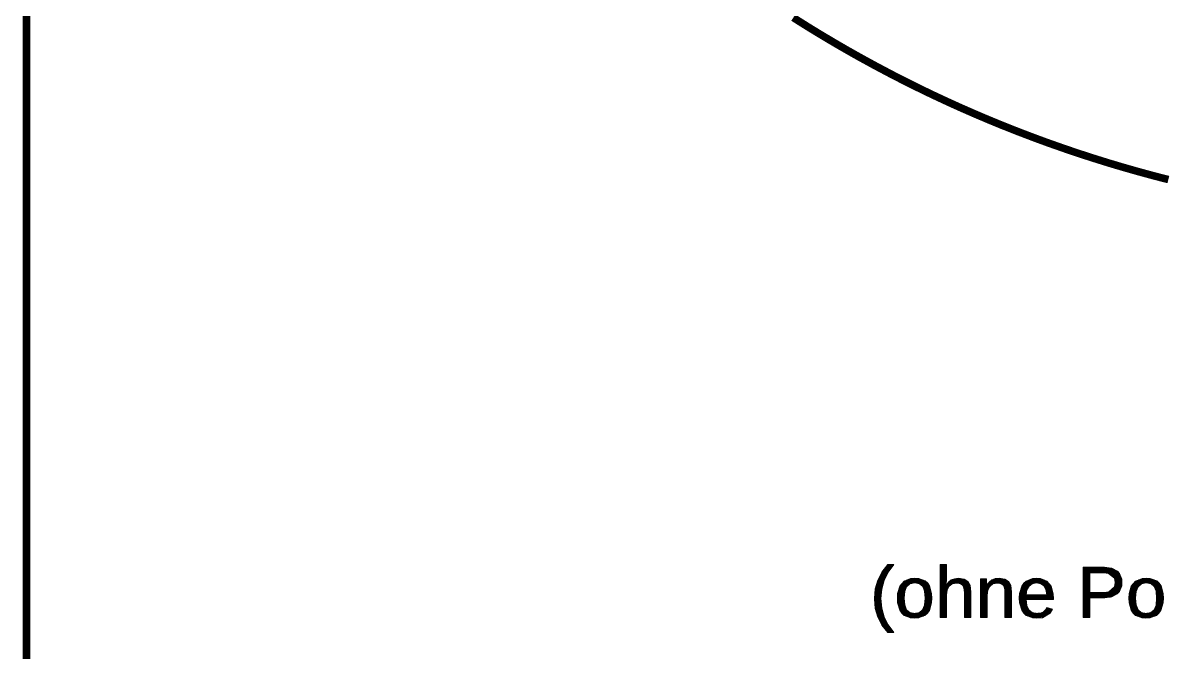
# Model space of a CAD drawing. Header units: millimetres. Extents: x 20 to 410, y 10 to 287.
# Drawn here: x 19.8 to 95.7, y 62.2 to 104.1 of the extents above; entities that cross this region are included whole.
import ezdxf

# ---------------------------------------------------------------- set-up
doc = ezdxf.new("R2010")
doc.units = ezdxf.units.MM
doc.layers.add('KANTEN', color=7, linetype='Continuous', lineweight=50)
doc.layers.add('TEXT', color=7, linetype='Continuous', lineweight=13)

msp = doc.modelspace()

# ---------------------------------------------------------------- linework, layer by layer
at = {"layer": 'KANTEN', "lineweight": 50, "const_width": 0.5}
msp.add_lwpolyline([(20, 10), (410, 10), (410, 287), (20, 287)], close=True, dxfattribs=at)
msp.add_lwpolyline([(71.022, 104.431), (72.038, 103.792), (72.806, 103.323), (73.838, 102.709), (74.617, 102.259), (75.401, 101.816), (76.453, 101.24), (77.514, 100.678), (78.315, 100.266), (79.119, 99.863), (80.199, 99.339), (81.286, 98.831), (82.106, 98.459), (83.205, 97.978), (84.034, 97.627), (84.867, 97.284), (85.982, 96.842), (87.104, 96.415), (87.949, 96.105), (89.081, 95.706), (89.934, 95.418), (90.789, 95.138), (91.934, 94.779), (92.797, 94.521), (93.95, 94.19), (95.109, 93.876), (95.98, 93.652)], dxfattribs=at)
at = {"layer": 'TEXT', "lineweight": 13}
for p, q in [((76.975, 67.601), (77.398, 67.601)), ((77.022, 67.661), (77.443, 67.661)), ((77.069, 67.721), (77.489, 67.721)), ((77.115, 67.781), (77.534, 67.781)), ((77.162, 67.841), (77.579, 67.841)), ((77.209, 67.901), (77.625, 67.901)), ((77.256, 67.961), (77.67, 67.961)), ((77.302, 68.021), (77.716, 68.021)), ((80.785, 68.021), (81.212, 68.021)), ((80.785, 67.961), (81.212, 67.961)), ((80.785, 67.901), (81.212, 67.901)), ((80.785, 67.841), (81.212, 67.841)), ((80.785, 67.781), (81.212, 67.781)), ((80.785, 67.721), (81.212, 67.721)), ((80.785, 67.661), (81.212, 67.661)), ((80.785, 67.601), (81.212, 67.601)), ((90.307, 67.841), (91.737, 67.841)), ((90.307, 67.781), (92.191, 67.781)), ((90.307, 67.721), (92.321, 67.721)), ((90.307, 67.661), (92.434, 67.661)), ((90.307, 67.601), (92.547, 67.601)), ((76.611, 66.881), (77.04, 66.881)), ((76.628, 66.941), (77.056, 66.941)), ((76.646, 67.001), (77.079, 67.001)), ((76.677, 67.061), (77.108, 67.061)), ((76.708, 67.121), (77.138, 67.121)), ((76.739, 67.181), (77.168, 67.181)), ((76.77, 67.241), (77.197, 67.241)), ((76.801, 67.301), (77.227, 67.301)), ((76.831, 67.361), (77.256, 67.361)), ((76.862, 67.421), (77.286, 67.421)), ((76.893, 67.481), (77.316, 67.481)), ((76.928, 67.541), (77.353, 67.541)), ((78.357, 66.881), (79.866, 66.881)), ((78.431, 66.941), (79.787, 66.941)), ((78.586, 67.001), (79.627, 67.001)), ((78.742, 67.061), (79.466, 67.061)), ((80.785, 67.541), (81.212, 67.541)), ((80.785, 67.481), (81.212, 67.481)), ((80.785, 67.421), (81.212, 67.421)), ((80.785, 67.361), (81.212, 67.361)), ((80.785, 67.301), (81.212, 67.301)), ((80.785, 67.241), (81.212, 67.241)), ((80.785, 67.181), (81.212, 67.181)), ((80.785, 67.121), (81.212, 67.121)), ((80.785, 67.061), (81.211, 67.061)), ((80.785, 67.001), (81.211, 67.001)), ((80.785, 66.941), (81.209, 66.941)), ((80.785, 66.881), (81.207, 66.881)), ((81.393, 66.881), (82.652, 66.881)), ((81.464, 66.941), (82.583, 66.941)), ((81.539, 67.001), (82.486, 67.001)), ((81.688, 67.061), (82.389, 67.061)), ((83.474, 67.061), (83.878, 67.061)), ((83.478, 67.001), (83.882, 67.001)), ((83.481, 66.941), (83.885, 66.941)), ((83.485, 66.881), (83.888, 66.881)), ((84.093, 66.881), (85.356, 66.881)), ((84.166, 66.941), (85.286, 66.941)), ((84.24, 67.001), (85.19, 67.001)), ((84.391, 67.061), (85.094, 67.061)), ((86.475, 66.881), (87.935, 66.881)), ((86.565, 66.941), (87.856, 66.941)), ((86.715, 67.001), (87.707, 67.001)), ((86.865, 67.061), (87.558, 67.061)), ((90.307, 67.541), (92.622, 67.541)), ((90.307, 67.481), (92.678, 67.481)), ((90.307, 67.421), (90.76, 67.421)), ((90.307, 67.361), (90.76, 67.361)), ((90.307, 67.301), (90.76, 67.301)), ((90.307, 67.241), (90.76, 67.241)), ((90.307, 67.181), (90.76, 67.181)), ((90.307, 67.121), (90.76, 67.121)), ((90.307, 67.061), (90.76, 67.061)), ((90.307, 67.001), (90.76, 67.001)), ((90.307, 66.941), (90.76, 66.941)), ((90.307, 66.881), (90.76, 66.881)), ((92.024, 67.421), (92.726, 67.421)), ((92.096, 67.361), (92.751, 67.361)), ((92.168, 67.301), (92.776, 67.301)), ((92.24, 67.241), (92.801, 67.241)), ((92.312, 67.181), (92.826, 67.181)), ((92.384, 67.121), (92.851, 67.121)), ((92.399, 67.061), (92.875, 67.061)), ((92.409, 67.001), (92.88, 67.001)), ((92.42, 66.941), (92.885, 66.941)), ((92.43, 66.881), (92.89, 66.881)), ((93.763, 66.881), (95.272, 66.881)), ((93.837, 66.941), (95.193, 66.941)), ((93.992, 67.001), (95.033, 67.001)), ((94.148, 67.061), (94.872, 67.061)), ((76.456, 66.101), (76.886, 66.101)), ((76.461, 66.161), (76.891, 66.161)), ((76.466, 66.221), (76.895, 66.221)), ((76.47, 66.281), (76.9, 66.281)), ((76.475, 66.341), (76.905, 66.341)), ((76.48, 66.401), (76.912, 66.401)), ((76.495, 66.461), (76.928, 66.461)), ((76.511, 66.521), (76.944, 66.521)), ((76.528, 66.581), (76.96, 66.581)), ((76.545, 66.641), (76.976, 66.641)), ((76.561, 66.701), (76.992, 66.701)), ((76.578, 66.761), (77.008, 66.761)), ((76.595, 66.821), (77.024, 66.821)), ((77.968, 66.101), (78.426, 66.101)), ((77.985, 66.161), (78.432, 66.161)), ((78.003, 66.221), (78.437, 66.221)), ((78.02, 66.281), (78.456, 66.281)), ((78.037, 66.341), (78.48, 66.341)), ((78.055, 66.401), (78.504, 66.401)), ((78.072, 66.461), (78.527, 66.461)), ((78.089, 66.521), (78.551, 66.521)), ((78.106, 66.581), (78.597, 66.581)), ((78.15, 66.641), (78.668, 66.641)), ((78.201, 66.701), (78.74, 66.701)), ((78.253, 66.761), (78.905, 66.761)), ((78.305, 66.821), (79.933, 66.821)), ((79.312, 66.761), (79.986, 66.761)), ((79.471, 66.701), (80.026, 66.701)), ((79.541, 66.641), (80.066, 66.641)), ((79.612, 66.581), (80.095, 66.581)), ((79.652, 66.521), (80.112, 66.521)), ((79.675, 66.461), (80.128, 66.461)), ((79.697, 66.401), (80.145, 66.401)), ((79.72, 66.341), (80.162, 66.341)), ((79.743, 66.281), (80.178, 66.281)), ((79.758, 66.221), (80.195, 66.221)), ((79.763, 66.161), (80.211, 66.161)), ((79.768, 66.101), (80.227, 66.101)), ((80.785, 66.821), (81.204, 66.821)), ((80.785, 66.761), (81.201, 66.761)), ((80.785, 66.701), (81.198, 66.701)), ((80.785, 66.641), (81.194, 66.641)), ((80.785, 66.581), (81.4, 66.581)), ((80.785, 66.521), (81.363, 66.521)), ((80.785, 66.461), (81.33, 66.461)), ((80.785, 66.401), (81.296, 66.401)), ((80.785, 66.341), (81.263, 66.341)), ((80.785, 66.281), (81.25, 66.281)), ((80.785, 66.221), (81.242, 66.221)), ((80.785, 66.161), (81.233, 66.161)), ((80.785, 66.101), (81.224, 66.101)), ((81.209, 66.641), (81.481, 66.641)), ((81.251, 66.701), (81.562, 66.701)), ((81.293, 66.761), (81.751, 66.761)), ((81.334, 66.821), (82.684, 66.821)), ((82.083, 66.761), (82.716, 66.761)), ((82.221, 66.701), (82.748, 66.701)), ((82.292, 66.641), (82.78, 66.641)), ((82.327, 66.581), (82.792, 66.581)), ((82.358, 66.521), (82.799, 66.521)), ((82.372, 66.461), (82.806, 66.461)), ((82.385, 66.401), (82.813, 66.401)), ((82.395, 66.341), (82.821, 66.341)), ((82.398, 66.281), (82.828, 66.281)), ((82.401, 66.221), (82.835, 66.221)), ((82.404, 66.161), (82.836, 66.161)), ((82.406, 66.101), (82.836, 66.101)), ((83.485, 66.821), (83.891, 66.821)), ((83.486, 66.761), (83.893, 66.761)), ((83.487, 66.701), (83.894, 66.701)), ((83.487, 66.641), (83.896, 66.641)), ((83.488, 66.581), (84.102, 66.581)), ((83.488, 66.521), (84.065, 66.521)), ((83.488, 66.461), (84.033, 66.461)), ((83.488, 66.401), (84.002, 66.401)), ((83.488, 66.341), (83.97, 66.341)), ((83.488, 66.281), (83.954, 66.281)), ((83.488, 66.221), (83.946, 66.221)), ((83.488, 66.161), (83.938, 66.161)), ((83.488, 66.101), (83.93, 66.101)), ((83.913, 66.641), (84.182, 66.641)), ((83.954, 66.701), (84.262, 66.701)), ((83.996, 66.761), (84.454, 66.761)), ((84.038, 66.821), (85.388, 66.821)), ((84.791, 66.761), (85.419, 66.761)), ((84.927, 66.701), (85.451, 66.701)), ((84.996, 66.641), (85.483, 66.641)), ((85.028, 66.581), (85.496, 66.581)), ((85.059, 66.521), (85.503, 66.521)), ((85.073, 66.461), (85.51, 66.461)), ((85.086, 66.401), (85.517, 66.401)), ((85.097, 66.341), (85.524, 66.341)), ((85.101, 66.281), (85.531, 66.281)), ((85.104, 66.221), (85.538, 66.221)), ((85.107, 66.161), (85.539, 66.161)), ((85.109, 66.101), (85.539, 66.101)), ((86.08, 66.101), (86.528, 66.101)), ((86.098, 66.161), (86.539, 66.161)), ((86.117, 66.221), (86.549, 66.221)), ((86.135, 66.281), (86.56, 66.281)), ((86.153, 66.341), (86.57, 66.341)), ((86.171, 66.401), (86.602, 66.401)), ((86.19, 66.461), (86.636, 66.461)), ((86.208, 66.521), (86.67, 66.521)), ((86.226, 66.581), (86.705, 66.581)), ((86.265, 66.641), (86.778, 66.641)), ((86.307, 66.701), (86.86, 66.701)), ((86.348, 66.761), (86.996, 66.761)), ((86.409, 66.821), (87.985, 66.821)), ((87.438, 66.761), (88.035, 66.761)), ((87.563, 66.701), (88.084, 66.701)), ((87.653, 66.641), (88.134, 66.641)), ((87.713, 66.581), (88.183, 66.581)), ((87.747, 66.521), (88.2, 66.521)), ((87.781, 66.461), (88.216, 66.461)), ((87.815, 66.401), (88.233, 66.401)), ((87.837, 66.341), (88.249, 66.341)), ((87.849, 66.281), (88.266, 66.281)), ((87.861, 66.221), (88.283, 66.221)), ((87.873, 66.161), (88.299, 66.161)), ((87.885, 66.101), (88.316, 66.101)), ((90.307, 66.821), (90.76, 66.821)), ((90.307, 66.761), (90.76, 66.761)), ((90.307, 66.701), (90.76, 66.701)), ((90.307, 66.641), (90.76, 66.641)), ((90.307, 66.581), (90.76, 66.581)), ((90.307, 66.521), (90.76, 66.521)), ((90.307, 66.461), (90.76, 66.461)), ((90.307, 66.401), (90.76, 66.401)), ((90.307, 66.341), (90.76, 66.341)), ((90.307, 66.281), (90.76, 66.281)), ((90.307, 66.221), (90.76, 66.221)), ((90.307, 66.161), (92.654, 66.161)), ((90.307, 66.101), (92.6, 66.101)), ((92.031, 66.221), (92.707, 66.221)), ((92.099, 66.281), (92.739, 66.281)), ((92.166, 66.341), (92.763, 66.341)), ((92.234, 66.401), (92.788, 66.401)), ((92.302, 66.461), (92.812, 66.461)), ((92.37, 66.521), (92.837, 66.521)), ((92.397, 66.581), (92.862, 66.581)), ((92.407, 66.641), (92.877, 66.641)), ((92.417, 66.701), (92.882, 66.701)), ((92.427, 66.761), (92.887, 66.761)), ((92.436, 66.821), (92.893, 66.821)), ((93.374, 66.101), (93.832, 66.101)), ((93.391, 66.161), (93.838, 66.161)), ((93.408, 66.221), (93.843, 66.221)), ((93.426, 66.281), (93.862, 66.281)), ((93.443, 66.341), (93.886, 66.341)), ((93.46, 66.401), (93.909, 66.401)), ((93.478, 66.461), (93.933, 66.461)), ((93.495, 66.521), (93.957, 66.521)), ((93.512, 66.581), (94.003, 66.581)), ((93.555, 66.641), (94.074, 66.641)), ((93.607, 66.701), (94.146, 66.701)), ((93.659, 66.761), (94.31, 66.761)), ((93.711, 66.821), (95.339, 66.821)), ((94.718, 66.761), (95.392, 66.761)), ((94.877, 66.701), (95.432, 66.701)), ((94.947, 66.641), (95.472, 66.641)), ((95.017, 66.581), (95.501, 66.581)), ((95.058, 66.521), (95.518, 66.521)), ((95.08, 66.461), (95.534, 66.461)), ((95.103, 66.401), (95.551, 66.401)), ((95.126, 66.341), (95.568, 66.341)), ((95.148, 66.281), (95.584, 66.281)), ((95.164, 66.221), (95.601, 66.221)), ((95.169, 66.161), (95.617, 66.161)), ((95.174, 66.101), (95.633, 66.101)), ((76.429, 65.741), (76.859, 65.741)), ((76.431, 65.801), (76.861, 65.801)), ((76.434, 65.681), (76.864, 65.681)), ((76.436, 65.861), (76.866, 65.861)), ((76.439, 65.621), (76.869, 65.621)), ((76.441, 65.921), (76.871, 65.921)), ((76.443, 65.561), (76.874, 65.561)), ((76.446, 65.981), (76.876, 65.981)), ((76.448, 65.501), (76.878, 65.501)), ((76.451, 66.041), (76.881, 66.041)), ((76.453, 65.441), (76.883, 65.441)), ((76.458, 65.381), (76.888, 65.381)), ((76.463, 65.321), (76.893, 65.321)), ((77.95, 65.801), (78.399, 65.801)), ((77.952, 65.741), (78.401, 65.741)), ((77.953, 65.861), (78.404, 65.861)), ((77.955, 65.681), (78.407, 65.681)), ((77.957, 65.921), (78.41, 65.921)), ((77.959, 65.621), (78.413, 65.621)), ((77.96, 65.981), (78.415, 65.981)), ((77.962, 65.561), (78.418, 65.561)), ((77.964, 66.041), (78.421, 66.041)), ((77.966, 65.501), (78.424, 65.501)), ((77.979, 65.441), (78.429, 65.441)), ((77.996, 65.381), (78.435, 65.381)), ((78.013, 65.321), (78.446, 65.321)), ((79.75, 65.321), (80.182, 65.321)), ((79.759, 65.381), (80.199, 65.381)), ((79.764, 65.441), (80.217, 65.441)), ((79.77, 65.501), (80.228, 65.501)), ((79.774, 66.041), (80.231, 66.041)), ((79.775, 65.561), (80.231, 65.561)), ((79.779, 65.981), (80.234, 65.981)), ((79.781, 65.621), (80.235, 65.621)), ((79.784, 65.921), (80.237, 65.921)), ((79.786, 65.681), (80.238, 65.681)), ((79.789, 65.861), (80.24, 65.861)), ((79.791, 65.741), (80.242, 65.741)), ((79.794, 65.801), (80.244, 65.801)), ((80.785, 66.041), (81.216, 66.041)), ((80.785, 65.981), (81.212, 65.981)), ((80.785, 65.921), (81.212, 65.921)), ((80.785, 65.861), (81.212, 65.861)), ((80.785, 65.801), (81.212, 65.801)), ((80.785, 65.741), (81.212, 65.741)), ((80.785, 65.681), (81.212, 65.681)), ((80.785, 65.621), (81.212, 65.621)), ((80.785, 65.561), (81.212, 65.561)), ((80.785, 65.501), (81.212, 65.501)), ((80.785, 65.441), (81.212, 65.441)), ((80.785, 65.381), (81.212, 65.381)), ((80.785, 65.321), (81.212, 65.321)), ((82.406, 66.041), (82.836, 66.041)), ((82.406, 65.981), (82.836, 65.981)), ((82.406, 65.921), (82.836, 65.921)), ((82.406, 65.861), (82.836, 65.861)), ((82.406, 65.801), (82.836, 65.801)), ((82.406, 65.741), (82.836, 65.741)), ((82.406, 65.681), (82.836, 65.681)), ((82.406, 65.621), (82.836, 65.621)), ((82.406, 65.561), (82.836, 65.561)), ((82.406, 65.501), (82.836, 65.501)), ((82.406, 65.441), (82.836, 65.441)), ((82.406, 65.381), (82.836, 65.381)), ((82.406, 65.321), (82.836, 65.321)), ((83.488, 66.041), (83.922, 66.041)), ((83.488, 65.981), (83.915, 65.981)), ((83.488, 65.921), (83.915, 65.921)), ((83.488, 65.861), (83.915, 65.861)), ((83.488, 65.801), (83.915, 65.801)), ((83.488, 65.741), (83.915, 65.741)), ((83.488, 65.681), (83.915, 65.681)), ((83.488, 65.621), (83.915, 65.621)), ((83.488, 65.561), (83.915, 65.561)), ((83.488, 65.501), (83.915, 65.501)), ((83.488, 65.441), (83.915, 65.441)), ((83.488, 65.381), (83.915, 65.381)), ((83.488, 65.321), (83.915, 65.321)), ((85.109, 66.041), (85.539, 66.041)), ((85.109, 65.981), (85.539, 65.981)), ((85.109, 65.921), (85.539, 65.921)), ((85.109, 65.861), (85.539, 65.861)), ((85.109, 65.801), (85.539, 65.801)), ((85.109, 65.741), (85.539, 65.741)), ((85.109, 65.681), (85.539, 65.681)), ((85.109, 65.621), (85.539, 65.621)), ((85.109, 65.561), (85.539, 65.561)), ((85.109, 65.501), (85.539, 65.501)), ((85.109, 65.441), (85.539, 65.441)), ((85.109, 65.381), (85.539, 65.381)), ((85.109, 65.321), (85.539, 65.321)), ((86.061, 65.801), (88.339, 65.801)), ((86.065, 65.861), (88.336, 65.861)), ((86.065, 65.741), (88.342, 65.741)), ((86.068, 65.681), (86.511, 65.681)), ((86.069, 65.921), (88.333, 65.921)), ((86.072, 65.981), (88.329, 65.981)), ((86.072, 65.621), (86.518, 65.621)), ((86.075, 65.561), (86.525, 65.561)), ((86.076, 66.041), (86.518, 66.041)), ((86.079, 65.501), (86.532, 65.501)), ((86.093, 65.441), (86.539, 65.441)), ((86.111, 65.381), (86.546, 65.381)), ((86.128, 65.321), (86.553, 65.321)), ((87.897, 66.041), (88.326, 66.041)), ((90.307, 66.041), (92.512, 66.041)), ((90.307, 65.981), (92.407, 65.981)), ((90.307, 65.921), (92.303, 65.921)), ((90.307, 65.861), (92.138, 65.861)), ((90.307, 65.801), (90.76, 65.801)), ((90.307, 65.741), (90.76, 65.741)), ((90.307, 65.681), (90.76, 65.681)), ((90.307, 65.621), (90.76, 65.621)), ((90.307, 65.561), (90.76, 65.561)), ((90.307, 65.501), (90.76, 65.501)), ((90.307, 65.441), (90.76, 65.441)), ((90.307, 65.381), (90.76, 65.381)), ((90.307, 65.321), (90.76, 65.321)), ((93.356, 65.801), (93.804, 65.801)), ((93.358, 65.741), (93.807, 65.741)), ((93.359, 65.861), (93.81, 65.861)), ((93.361, 65.681), (93.813, 65.681)), ((93.363, 65.921), (93.816, 65.921)), ((93.365, 65.621), (93.818, 65.621)), ((93.366, 65.981), (93.821, 65.981)), ((93.368, 65.561), (93.824, 65.561)), ((93.37, 66.041), (93.827, 66.041)), ((93.372, 65.501), (93.83, 65.501)), ((93.385, 65.441), (93.835, 65.441)), ((93.402, 65.381), (93.841, 65.381)), ((93.419, 65.321), (93.852, 65.321)), ((95.156, 65.321), (95.588, 65.321)), ((95.165, 65.381), (95.605, 65.381)), ((95.17, 65.441), (95.623, 65.441)), ((95.176, 65.501), (95.634, 65.501)), ((95.18, 66.041), (95.636, 66.041)), ((95.181, 65.561), (95.637, 65.561)), ((95.185, 65.981), (95.64, 65.981)), ((95.186, 65.621), (95.641, 65.621)), ((95.19, 65.921), (95.643, 65.921)), ((95.192, 65.681), (95.644, 65.681)), ((95.195, 65.861), (95.646, 65.861)), ((95.197, 65.741), (95.648, 65.741)), ((95.2, 65.801), (95.65, 65.801)), ((76.468, 65.261), (76.898, 65.261)), ((76.473, 65.201), (76.903, 65.201)), ((76.478, 65.141), (76.908, 65.141)), ((76.488, 65.081), (76.921, 65.081)), ((76.504, 65.021), (76.937, 65.021)), ((76.521, 64.961), (76.953, 64.961)), ((76.537, 64.901), (76.969, 64.901)), ((76.554, 64.841), (76.985, 64.841)), ((76.57, 64.781), (77.001, 64.781)), ((76.587, 64.721), (77.016, 64.721)), ((76.603, 64.661), (77.032, 64.661)), ((76.62, 64.601), (77.048, 64.601)), ((78.031, 65.261), (78.47, 65.261)), ((78.048, 65.201), (78.493, 65.201)), ((78.066, 65.141), (78.516, 65.141)), ((78.083, 65.081), (78.54, 65.081)), ((78.1, 65.021), (78.564, 65.021)), ((78.127, 64.961), (78.631, 64.961)), ((78.166, 64.901), (78.697, 64.901)), ((78.206, 64.841), (78.764, 64.841)), ((78.251, 64.781), (79.017, 64.781)), ((78.316, 64.721), (79.878, 64.721)), ((78.38, 64.661), (79.809, 64.661)), ((78.506, 64.601), (79.688, 64.601)), ((79.151, 64.781), (79.947, 64.781)), ((79.424, 64.841), (79.989, 64.841)), ((79.496, 64.901), (80.031, 64.901)), ((79.567, 64.961), (80.072, 64.961)), ((79.633, 65.021), (80.093, 65.021)), ((79.657, 65.081), (80.111, 65.081)), ((79.68, 65.141), (80.128, 65.141)), ((79.704, 65.201), (80.146, 65.201)), ((79.727, 65.261), (80.164, 65.261)), ((80.785, 65.261), (81.212, 65.261)), ((80.785, 65.201), (81.212, 65.201)), ((80.785, 65.141), (81.212, 65.141)), ((80.785, 65.081), (81.212, 65.081)), ((80.785, 65.021), (81.212, 65.021)), ((80.785, 64.961), (81.212, 64.961)), ((80.785, 64.901), (81.212, 64.901)), ((80.785, 64.841), (81.212, 64.841)), ((80.785, 64.781), (81.212, 64.781)), ((80.785, 64.721), (81.212, 64.721)), ((80.785, 64.661), (81.212, 64.661)), ((80.785, 64.601), (81.212, 64.601)), ((82.406, 65.261), (82.836, 65.261)), ((82.406, 65.201), (82.836, 65.201)), ((82.406, 65.141), (82.836, 65.141)), ((82.406, 65.081), (82.836, 65.081)), ((82.406, 65.021), (82.836, 65.021)), ((82.406, 64.961), (82.836, 64.961)), ((82.406, 64.901), (82.836, 64.901)), ((82.406, 64.841), (82.836, 64.841)), ((82.406, 64.781), (82.836, 64.781)), ((82.406, 64.721), (82.836, 64.721)), ((82.406, 64.661), (82.836, 64.661)), ((82.406, 64.601), (82.836, 64.601)), ((83.488, 65.261), (83.915, 65.261)), ((83.488, 65.201), (83.915, 65.201)), ((83.488, 65.141), (83.915, 65.141)), ((83.488, 65.081), (83.915, 65.081)), ((83.488, 65.021), (83.915, 65.021)), ((83.488, 64.961), (83.915, 64.961)), ((83.488, 64.901), (83.915, 64.901)), ((83.488, 64.841), (83.915, 64.841)), ((83.488, 64.781), (83.915, 64.781)), ((83.488, 64.721), (83.915, 64.721)), ((83.488, 64.661), (83.915, 64.661)), ((83.488, 64.601), (83.915, 64.601)), ((85.109, 65.261), (85.539, 65.261)), ((85.109, 65.201), (85.539, 65.201)), ((85.109, 65.141), (85.539, 65.141)), ((85.109, 65.081), (85.539, 65.081)), ((85.109, 65.021), (85.539, 65.021)), ((85.109, 64.961), (85.539, 64.961)), ((85.109, 64.901), (85.539, 64.901)), ((85.109, 64.841), (85.539, 64.841)), ((85.109, 64.781), (85.539, 64.781)), ((85.109, 64.721), (85.539, 64.721)), ((85.109, 64.661), (85.539, 64.661)), ((85.109, 64.601), (85.539, 64.601)), ((86.146, 65.261), (86.575, 65.261)), ((86.164, 65.201), (86.603, 65.201)), ((86.182, 65.141), (86.632, 65.141)), ((86.199, 65.081), (86.66, 65.081)), ((86.217, 65.021), (86.688, 65.021)), ((86.243, 64.961), (86.756, 64.961)), ((86.284, 64.901), (86.831, 64.901)), ((86.325, 64.841), (86.906, 64.841)), ((86.37, 64.781), (87.182, 64.781)), ((86.437, 64.721), (87.995, 64.721)), ((86.504, 64.661), (87.892, 64.661)), ((86.631, 64.601), (87.789, 64.601)), ((87.304, 64.781), (88.099, 64.781)), ((87.571, 64.841), (88.148, 64.841)), ((87.69, 64.901), (88.182, 64.901)), ((87.757, 64.961), (88.216, 64.961)), ((87.818, 65.021), (88.25, 65.021)), ((87.851, 65.081), (88.2, 65.081)), ((87.884, 65.141), (87.988, 65.141)), ((90.307, 65.261), (90.76, 65.261)), ((90.307, 65.201), (90.76, 65.201)), ((90.307, 65.141), (90.76, 65.141)), ((90.307, 65.081), (90.76, 65.081)), ((90.307, 65.021), (90.76, 65.021)), ((90.307, 64.961), (90.76, 64.961)), ((90.307, 64.901), (90.76, 64.901)), ((90.307, 64.841), (90.76, 64.841)), ((90.307, 64.781), (90.76, 64.781)), ((90.307, 64.721), (90.76, 64.721)), ((90.307, 64.661), (90.76, 64.661)), ((90.307, 64.601), (90.76, 64.601)), ((93.437, 65.261), (93.876, 65.261)), ((93.454, 65.201), (93.899, 65.201)), ((93.472, 65.141), (93.922, 65.141)), ((93.489, 65.081), (93.945, 65.081)), ((93.506, 65.021), (93.97, 65.021)), ((93.533, 64.961), (94.037, 64.961)), ((93.572, 64.901), (94.103, 64.901)), ((93.612, 64.841), (94.17, 64.841)), ((93.657, 64.781), (94.423, 64.781)), ((93.721, 64.721), (95.284, 64.721)), ((93.786, 64.661), (95.215, 64.661)), ((93.912, 64.601), (95.093, 64.601)), ((94.557, 64.781), (95.353, 64.781)), ((94.83, 64.841), (95.395, 64.841)), ((94.902, 64.901), (95.437, 64.901)), ((94.973, 64.961), (95.478, 64.961)), ((95.039, 65.021), (95.499, 65.021)), ((95.063, 65.081), (95.517, 65.081)), ((95.086, 65.141), (95.534, 65.141)), ((95.109, 65.201), (95.552, 65.201)), ((95.133, 65.261), (95.57, 65.261)), ((76.636, 64.541), (77.066, 64.541)), ((76.663, 64.481), (77.095, 64.481)), ((76.694, 64.421), (77.125, 64.421)), ((76.725, 64.361), (77.154, 64.361)), ((76.755, 64.301), (77.184, 64.301)), ((76.786, 64.241), (77.213, 64.241)), ((76.817, 64.181), (77.243, 64.181)), ((76.848, 64.121), (77.272, 64.121)), ((76.878, 64.061), (77.302, 64.061)), ((76.909, 64.001), (77.333, 64.001)), ((76.954, 63.941), (77.378, 63.941)), ((77.001, 63.881), (77.424, 63.881)), ((77.048, 63.821), (77.469, 63.821)), ((78.654, 64.541), (79.531, 64.541)), ((78.803, 64.481), (79.374, 64.481)), ((80.785, 64.541), (81.212, 64.541)), ((82.406, 64.541), (82.836, 64.541)), ((83.488, 64.541), (83.915, 64.541)), ((85.109, 64.541), (85.539, 64.541)), ((86.785, 64.541), (87.686, 64.541)), ((86.938, 64.481), (87.511, 64.481)), ((90.307, 64.541), (90.76, 64.541)), ((94.06, 64.541), (94.937, 64.541)), ((94.209, 64.481), (94.78, 64.481)), ((77.094, 63.761), (77.514, 63.761)), ((77.141, 63.701), (77.56, 63.701)), ((77.188, 63.641), (77.605, 63.641)), ((77.235, 63.581), (77.65, 63.581)), ((77.282, 63.521), (77.696, 63.521))]:
    msp.add_line(p, q, dxfattribs=at)
for points in [[(77.717, 63.494), (77.303, 63.494), (76.913, 63.993), (76.641, 64.524), (76.481, 65.105), (76.428, 65.753), (76.428, 65.763), (76.481, 66.414), (76.643, 66.994), (76.915, 67.525), (77.303, 68.023), (77.717, 68.023), (77.332, 67.514), (77.065, 66.973), (76.909, 66.392), (76.858, 65.758), (76.909, 65.127), (77.063, 64.547), (77.329, 64.007), (77.717, 63.494)], [(82.394, 66.364), (82.356, 66.53), (82.29, 66.645), (82.193, 66.724), (82.057, 66.77), (81.877, 66.785), (81.605, 66.733), (81.394, 66.577), (81.257, 66.332), (81.212, 66.015), (81.212, 64.5), (80.785, 64.5), (80.785, 68.023), (81.212, 68.023), (81.212, 67.106), (81.21, 66.959), (81.204, 66.807), (81.197, 66.685), (81.193, 66.629), (81.201, 66.629), (81.352, 66.847), (81.531, 66.998), (81.751, 67.086), (82.022, 67.116), (82.385, 67.064), (82.638, 66.908), (82.786, 66.63), (82.836, 66.211), (82.836, 64.5), (82.406, 64.5), (82.406, 66.128), (82.394, 66.364)], [(92.214, 67.778), (92.586, 67.581), (92.72, 67.435), (92.875, 67.064), (92.894, 66.838), (92.875, 66.613), (92.72, 66.235), (92.584, 66.083), (92.219, 65.873), (91.743, 65.803), (90.76, 65.803), (90.76, 64.5), (90.307, 64.5), (90.307, 67.844), (91.714, 67.844), (92.214, 67.778)], [(77.967, 66.098), (78.111, 66.597), (78.399, 66.929), (78.83, 67.095), (79.1, 67.116), (79.375, 67.096), (79.808, 66.933), (79.966, 66.792), (80.088, 66.607), (80.227, 66.105), (80.244, 65.787), (80.226, 65.471), (80.077, 64.968), (79.947, 64.782), (79.782, 64.638), (79.352, 64.473), (79.086, 64.452), (78.822, 64.474), (78.397, 64.645), (78.236, 64.795), (78.111, 64.986), (77.967, 65.482), (77.949, 65.787), (77.967, 66.098)], [(83.915, 64.5), (83.488, 64.5), (83.488, 66.52), (83.485, 66.881), (83.474, 67.068), (83.877, 67.068), (83.88, 67.046), (83.882, 67.004), (83.885, 66.948), (83.888, 66.884), (83.892, 66.787), (83.896, 66.629), (83.904, 66.629), (84.062, 66.856), (84.244, 67.005), (84.461, 67.088), (84.725, 67.116), (85.091, 67.063), (85.343, 66.905), (85.49, 66.627), (85.539, 66.211), (85.539, 64.5), (85.109, 64.5), (85.109, 66.128), (85.097, 66.354), (85.059, 66.522), (84.995, 66.643), (84.9, 66.724), (84.766, 66.77), (84.58, 66.785), (84.304, 66.733), (84.093, 66.574), (83.96, 66.322), (83.915, 65.988), (83.915, 64.5)], [(87.226, 64.452), (86.958, 64.473), (86.525, 64.643), (86.359, 64.792), (86.229, 64.982), (86.08, 65.487), (86.061, 65.801), (86.08, 66.1), (86.229, 66.588), (86.359, 66.776), (86.524, 66.925), (86.949, 67.095), (87.209, 67.116), (87.475, 67.095), (87.9, 66.924), (88.183, 66.583), (88.324, 66.071), (88.342, 65.751), (88.342, 65.694), (86.51, 65.694), (86.556, 65.303), (86.692, 65.013), (86.917, 64.833), (87.226, 64.773), (87.476, 64.801), (87.671, 64.884), (87.812, 65.011), (87.898, 65.167), (88.273, 65.061), (88.121, 64.794), (87.598, 64.49), (87.226, 64.452)], [(92, 67.441), (91.66, 67.481), (90.76, 67.481), (90.76, 66.162), (91.679, 66.162), (92.011, 66.204), (92.391, 66.54), (92.438, 66.833), (92.39, 67.117), (92, 67.441)], [(93.516, 64.986), (93.373, 65.482), (93.355, 65.787), (93.373, 66.098), (93.517, 66.597), (93.804, 66.929), (94.236, 67.095), (94.506, 67.116), (94.781, 67.096), (95.214, 66.933), (95.372, 66.792), (95.494, 66.607), (95.633, 66.105), (95.65, 65.787), (95.632, 65.471), (95.483, 64.968), (95.353, 64.782), (95.188, 64.638), (94.757, 64.473), (94.492, 64.452), (94.228, 64.474), (93.803, 64.645), (93.642, 64.795), (93.516, 64.986)], [(79.411, 64.83), (79.631, 65.015), (79.754, 65.331), (79.796, 65.787), (79.756, 66.246), (79.638, 66.559), (79.426, 66.74), (79.107, 66.8), (78.784, 66.738), (78.564, 66.554), (78.439, 66.239), (78.397, 65.787), (78.438, 65.342), (78.562, 65.023), (78.774, 64.832), (79.081, 64.768), (79.411, 64.83)], [(87.486, 66.753), (87.203, 66.8), (86.924, 66.748), (86.71, 66.592), (86.571, 66.346), (86.514, 66.021), (87.901, 66.021), (87.831, 66.373), (87.694, 66.614), (87.486, 66.753)], [(93.968, 65.023), (94.18, 64.832), (94.487, 64.768), (94.817, 64.83), (95.037, 65.015), (95.16, 65.331), (95.201, 65.787), (95.162, 66.246), (95.043, 66.559), (94.832, 66.74), (94.513, 66.8), (94.19, 66.738), (93.97, 66.554), (93.845, 66.239), (93.803, 65.787), (93.844, 65.342), (93.968, 65.023)]]:
    msp.add_lwpolyline(points, close=True, dxfattribs=at)

doc.saveas('drawing.dxf')
